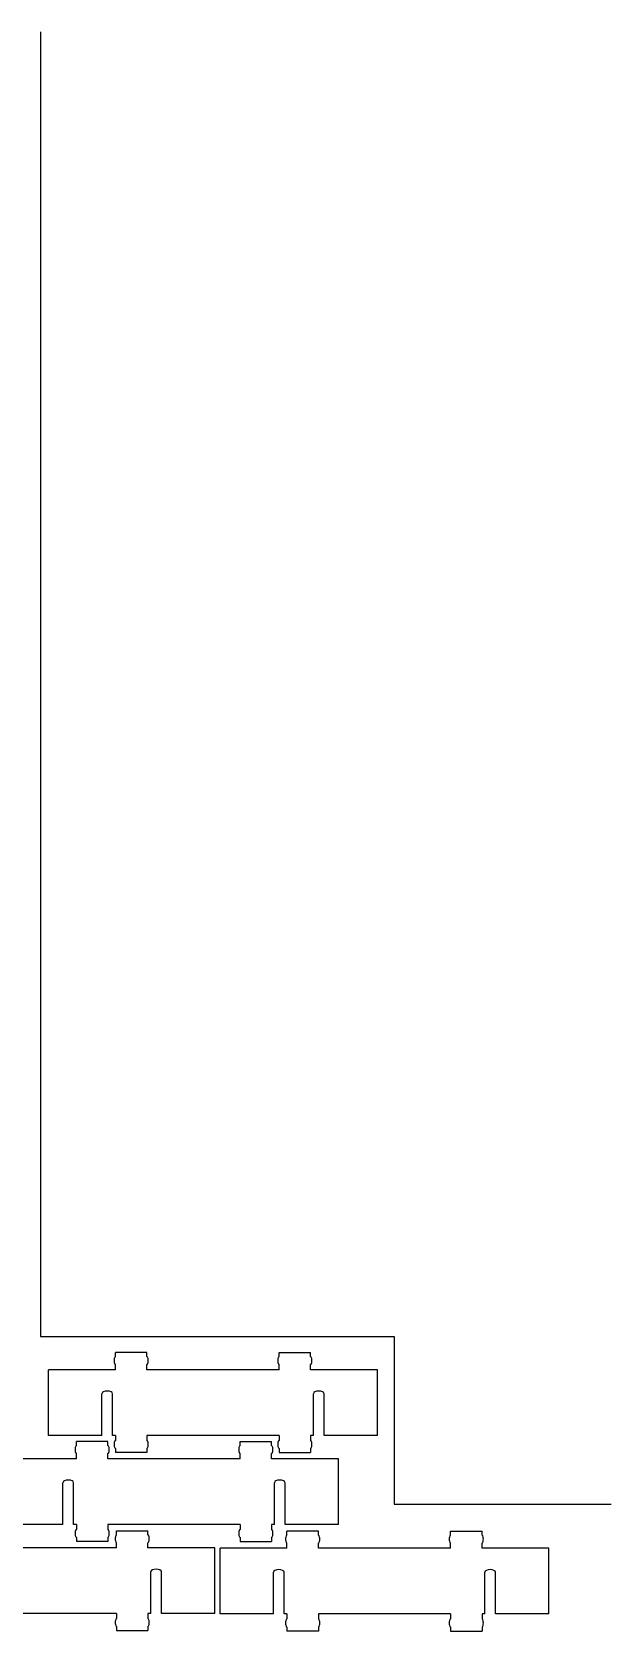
# Model space of a CAD drawing. Extents: x 6 to 617, y 2 to 305.
# Drawn here: x 508.4 to 616.8, y 5.3 to 304.8 of the extents above; entities that cross this region are included whole.
import ezdxf

# ---------------------------------------------------------------- set-up
doc = ezdxf.new("R2010")
doc.units = 0
doc.header["$LTSCALE"] = 12.7
doc.header["$MEASUREMENT"] = 0
doc.layers.add('SKETCHED_GEOMETRY', color=1, linetype='CONTINUOUS')
doc.layers.add('VISIBLE', color=1, linetype='CONTINUOUS')

msp = doc.modelspace()

# ---------------------------------------------------------------- linework, layer by layer
at = {"layer": 'SKETCHED_GEOMETRY'}
for p, q in [((509.95, 304.82), (509.95, 60.46)), ((509.95, 60.46), (576.23, 60.46)), ((576.23, 60.46), (576.23, 29.09)), ((576.23, 29.09), (616.84, 29.09))]:
    msp.add_line(p, q, dxfattribs=at)
at = {"layer": 'VISIBLE'}
for p, q in [((524.01, 56.71), (524.01, 57.46)), ((529.91, 57.46), (524.01, 57.46)), ((529.91, 56.71), (529.91, 57.46)), ((554.65, 56.71), (554.65, 57.46)), ((554.65, 57.46), (560.55, 57.46)), ((560.55, 56.71), (560.55, 57.46)), ((511.48, 41.96), (511.48, 54.26)), ((524.01, 54.26), (511.48, 54.26)), ((524.01, 54.26), (524.01, 55.21)), ((529.91, 54.26), (529.91, 55.21)), ((554.65, 54.26), (529.91, 54.26)), ((554.65, 54.26), (554.65, 55.21)), ((560.55, 54.26), (560.55, 55.21)), ((573.08, 54.26), (560.55, 54.26)), ((573.08, 41.96), (573.08, 54.26)), ((521.48, 41.96), (521.48, 49.76)), ((523.48, 41.96), (523.48, 49.76)), ((561.08, 41.96), (561.08, 49.76)), ((563.08, 41.96), (563.08, 49.76)), ((521.48, 41.96), (511.48, 41.96)), ((524.01, 41.96), (523.48, 41.96)), ((524.01, 41.96), (524.01, 41.01)), ((554.65, 41.96), (529.91, 41.96)), ((529.91, 41.96), (529.91, 41.01)), ((554.65, 41.96), (554.65, 41.01)), ((560.55, 41.96), (560.55, 41.01)), ((561.08, 41.96), (560.55, 41.96)), ((573.08, 41.96), (563.08, 41.96)), ((516.7, 40.04), (516.7, 40.79)), ((522.6, 40.79), (516.7, 40.79)), ((522.6, 40.04), (522.6, 40.79)), ((524.01, 39.51), (524.01, 38.76)), ((529.91, 39.51), (529.91, 38.76)), ((547.34, 40.04), (547.34, 40.79)), ((547.34, 40.79), (553.24, 40.79)), ((553.24, 40.04), (553.24, 40.79)), ((554.65, 39.51), (554.65, 38.76)), ((560.55, 39.51), (560.55, 38.76)), ((516.7, 37.59), (504.17, 37.59)), ((516.7, 37.59), (516.7, 38.54)), ((522.6, 37.59), (522.6, 38.54)), ((547.34, 37.59), (522.6, 37.59)), ((529.91, 38.76), (524.01, 38.76)), ((547.34, 37.59), (547.34, 38.54)), ((553.24, 37.59), (553.24, 38.54)), ((565.77, 37.59), (553.24, 37.59)), ((554.65, 38.76), (560.55, 38.76)), ((565.77, 25.29), (565.77, 37.59)), ((514.17, 25.29), (514.17, 33.09)), ((516.17, 25.29), (516.17, 33.09)), ((553.77, 25.29), (553.77, 33.09)), ((555.77, 25.29), (555.77, 33.09)), ((514.17, 25.29), (504.17, 25.29)), ((516.7, 25.29), (516.17, 25.29)), ((516.7, 25.29), (516.7, 24.34)), ((547.34, 25.29), (522.6, 25.29)), ((522.6, 25.29), (522.6, 24.34)), ((524.2, 23.35), (524.2, 24.1)), ((524.2, 24.1), (530.1, 24.1)), ((530.1, 23.35), (530.1, 24.1)), ((547.34, 25.29), (547.34, 24.34)), ((553.24, 25.29), (553.24, 24.34)), ((553.77, 25.29), (553.24, 25.29)), ((565.77, 25.29), (555.77, 25.29)), ((556.13, 23.26), (556.13, 24.01)), ((562.03, 24.01), (556.13, 24.01)), ((562.03, 23.26), (562.03, 24.01)), ((586.77, 23.26), (586.77, 24.01)), ((586.77, 24.01), (592.67, 24.01)), ((592.67, 23.26), (592.67, 24.01)), ((516.7, 22.84), (516.7, 22.09)), ((522.6, 22.09), (516.7, 22.09)), ((522.6, 22.84), (522.6, 22.09)), ((524.2, 20.9), (524.2, 21.85)), ((530.1, 20.9), (530.1, 21.85)), ((547.34, 22.84), (547.34, 22.09)), ((547.34, 22.09), (553.24, 22.09)), ((553.24, 22.84), (553.24, 22.09)), ((556.13, 20.81), (556.13, 21.76)), ((562.03, 20.81), (562.03, 21.76)), ((586.77, 20.81), (586.77, 21.76)), ((592.67, 20.81), (592.67, 21.76)), ((524.2, 20.9), (499.46, 20.9)), ((542.63, 20.9), (530.1, 20.9)), ((542.63, 8.6), (542.63, 20.9)), ((543.6, 8.51), (543.6, 20.81)), ((556.13, 20.81), (543.6, 20.81)), ((586.77, 20.81), (562.03, 20.81)), ((605.2, 20.81), (592.67, 20.81)), ((605.2, 8.51), (605.2, 20.81)), ((530.63, 8.6), (530.63, 16.4)), ((532.63, 8.6), (532.63, 16.4)), ((553.6, 8.51), (553.6, 16.31)), ((555.6, 8.51), (555.6, 16.31)), ((593.2, 8.51), (593.2, 16.31)), ((595.2, 8.51), (595.2, 16.31)), ((524.2, 8.6), (499.46, 8.6)), ((524.2, 8.6), (524.2, 7.65)), ((524.2, 6.15), (524.2, 5.4)), ((530.1, 8.6), (530.1, 7.65)), ((530.63, 8.6), (530.1, 8.6)), ((530.1, 6.15), (530.1, 5.4)), ((542.63, 8.6), (532.63, 8.6)), ((553.6, 8.51), (543.6, 8.51)), ((556.13, 8.51), (555.6, 8.51)), ((556.13, 8.51), (556.13, 7.56)), ((556.13, 6.06), (556.13, 5.31)), ((586.77, 8.51), (562.03, 8.51)), ((562.03, 8.51), (562.03, 7.56)), ((562.03, 6.06), (562.03, 5.31)), ((586.77, 8.51), (586.77, 7.56)), ((586.77, 6.06), (586.77, 5.31)), ((592.67, 8.51), (592.67, 7.56)), ((593.2, 8.51), (592.67, 8.51)), ((592.67, 6.06), (592.67, 5.31)), ((605.2, 8.51), (595.2, 8.51)), ((524.2, 5.4), (530.1, 5.4)), ((562.03, 5.31), (556.13, 5.31)), ((586.77, 5.31), (592.67, 5.31))]:
    msp.add_line(p, q, dxfattribs=at)
for centre, major_axis, ratio, start_param, end_param in [((524.01, 55.96), (0, 0.75), 0.333333, 0, 3.141593), ((529.91, 55.96), (0, -0.75), 0.333333, 0, 3.141593), ((554.65, 55.96), (0, 0.75), 0.333333, 0, 3.141593), ((560.55, 55.96), (0, -0.75), 0.333333, 0, 3.141593), ((522.48, 49.76), (-1, 0), 0.5, 3.141593, 6.283185), ((562.08, 49.76), (-1, 0), 0.5, 3.141593, 6.283185), ((516.7, 39.29), (0, 0.75), 0.333333, 0, 3.141593), ((522.6, 39.29), (0, -0.75), 0.333333, 0, 3.141593), ((524.01, 40.26), (0, 0.75), 0.333333, 0, 3.141593), ((529.91, 40.26), (0, -0.75), 0.333333, 0, 3.141593), ((547.34, 39.29), (0, 0.75), 0.333333, 0, 3.141593), ((553.24, 39.29), (0, -0.75), 0.333333, 0, 3.141593), ((554.65, 40.26), (0, 0.75), 0.333333, 0, 3.141593), ((560.55, 40.26), (0, -0.75), 0.333333, 0, 3.141593), ((515.17, 33.09), (-1, 0), 0.5, 3.141593, 6.283185), ((554.77, 33.09), (-1, 0), 0.5, 3.141593, 6.283185), ((516.7, 23.59), (0, 0.75), 0.333333, 0, 3.141593), ((522.6, 23.59), (0, -0.75), 0.333333, 0, 3.141593), ((547.34, 23.59), (0, 0.75), 0.333333, 0, 3.141593), ((553.24, 23.59), (0, -0.75), 0.333333, 0, 3.141593), ((524.2, 22.6), (0, 0.75), 0.333333, 0, 3.141593), ((530.1, 22.6), (0, -0.75), 0.333333, 0, 3.141593), ((556.13, 22.51), (0, 0.75), 0.333333, 0, 3.141593), ((562.03, 22.51), (0, -0.75), 0.333333, 0, 3.141593), ((586.77, 22.51), (0, 0.75), 0.333333, 0, 3.141593), ((592.67, 22.51), (0, -0.75), 0.333333, 0, 3.141593), ((531.63, 16.4), (-1, 0), 0.5, 3.141593, 6.283185), ((554.6, 16.31), (-1, 0), 0.5, 3.141593, 6.283185), ((594.2, 16.31), (-1, 0), 0.5, 3.141593, 6.283185), ((524.2, 6.9), (0, 0.75), 0.333333, 0, 3.141593), ((530.1, 6.9), (0, -0.75), 0.333333, 0, 3.141593), ((556.13, 6.81), (0, 0.75), 0.333333, 0, 3.141593), ((562.03, 6.81), (0, -0.75), 0.333333, 0, 3.141593), ((586.77, 6.81), (0, 0.75), 0.333333, 0, 3.141593), ((592.67, 6.81), (0, -0.75), 0.333333, 0, 3.141593)]:
    msp.add_ellipse(centre, major_axis=major_axis, ratio=ratio, start_param=start_param, end_param=end_param, dxfattribs=at)

doc.saveas('drawing.dxf')
